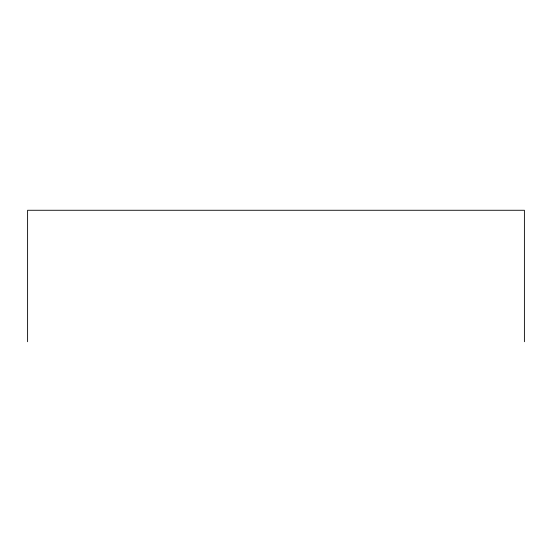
<?xml version="1.0" encoding="UTF-8"?>
<svg xmlns="http://www.w3.org/2000/svg" width="552" height="552" viewBox="0 0 552 552"><rect width="100%" height="100%" fill="white"/><g stroke="black" fill="none" stroke-linecap="round" stroke-linejoin="round"><path stroke-width="0.83" d="M524.4 341.729L524.4 210.271L27.6 210.271L27.6 341.729"/></g></svg>
